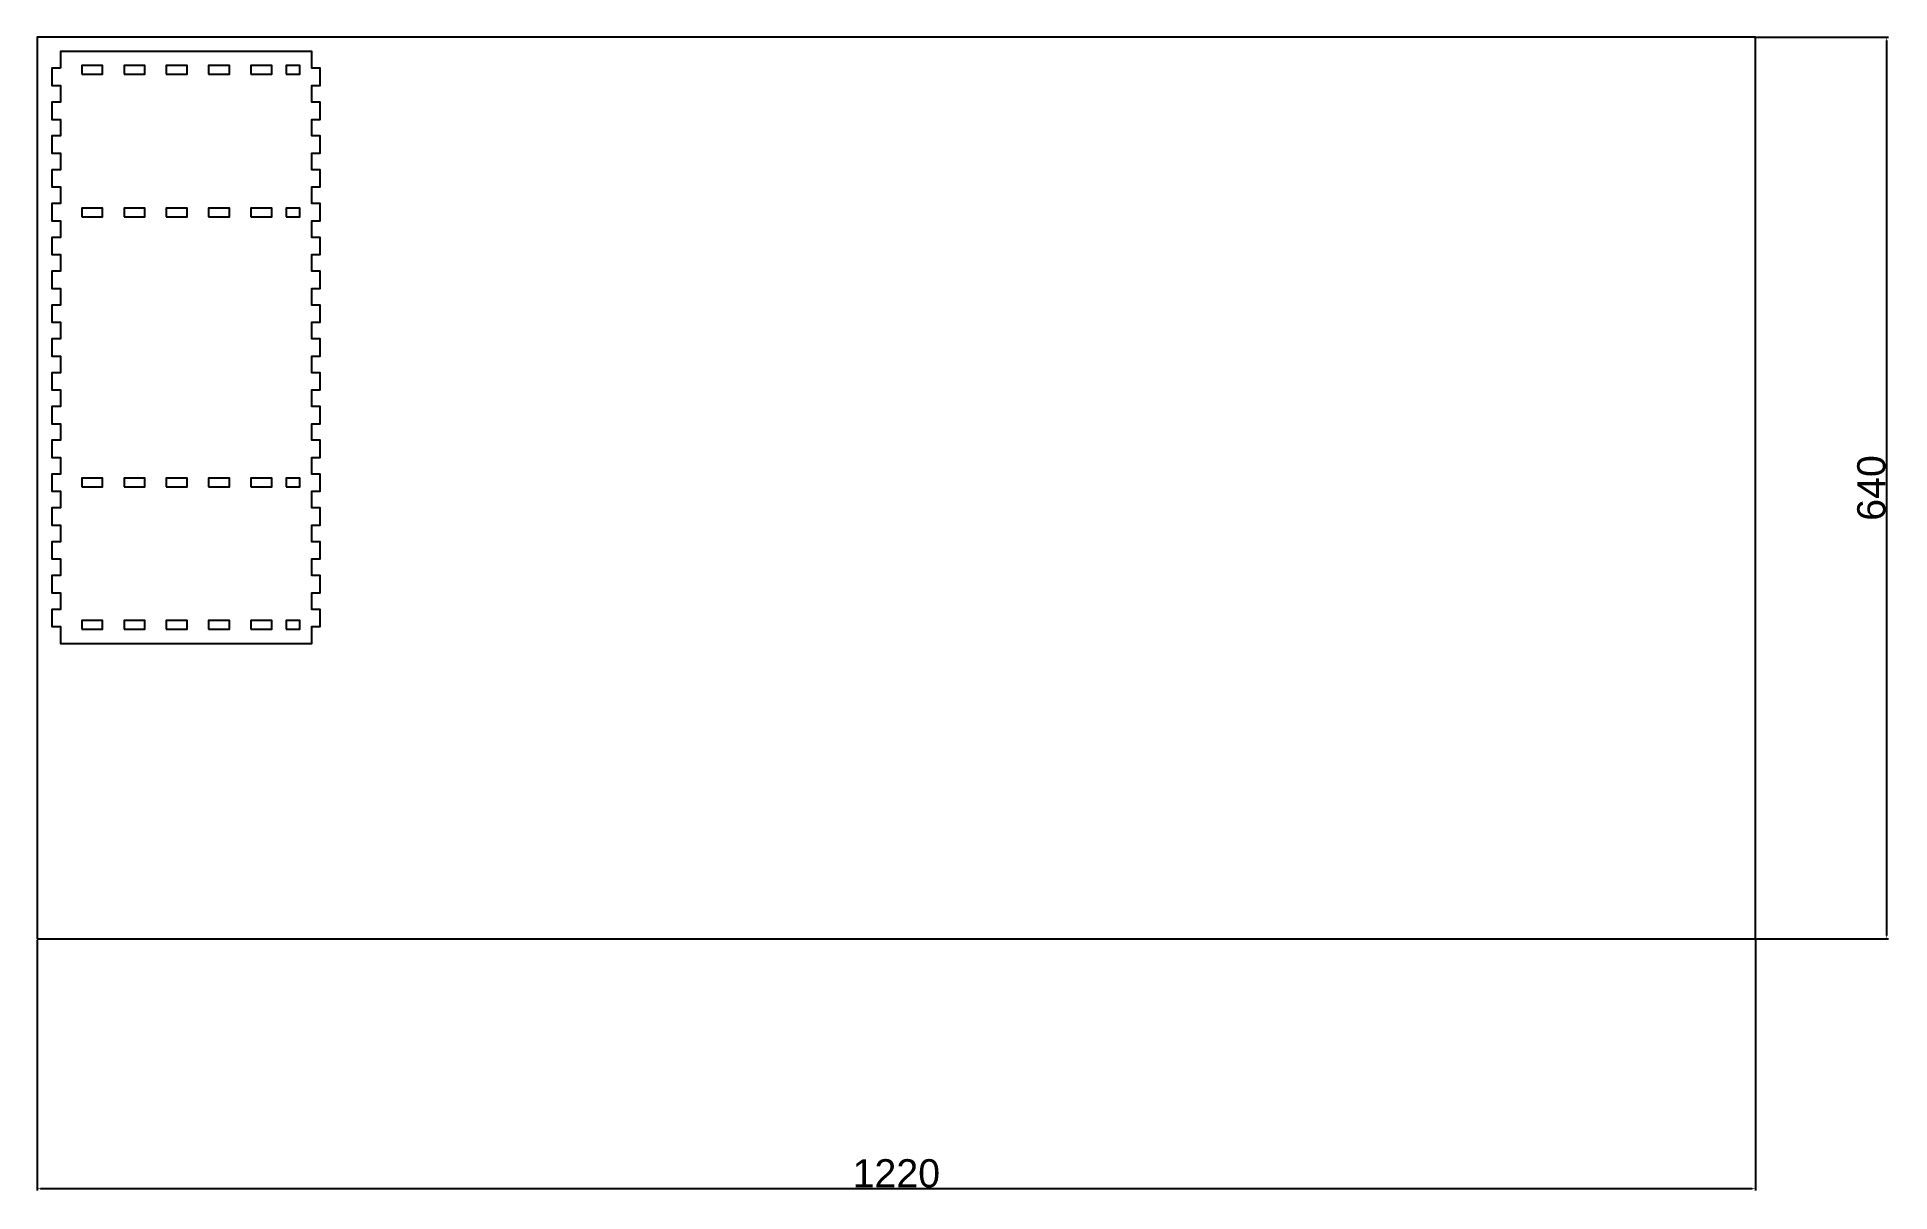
# Model space of a CAD drawing. Header units: millimetres. Extents: x 913 to 2228, y -16 to 804.
import ezdxf

# ---------------------------------------------------------------- set-up
doc = ezdxf.new("R2010")
doc.units = ezdxf.units.MM
doc.layers.get('0').update_dxf_attribs({"color": 5})
doc.layers.add('Holes', color=1, linetype='Continuous')
doc.layers.add('Notes', color=73, linetype='Continuous', plot=False)
doc.styles.get("Standard").update_dxf_attribs({"font": 'Arial.ttf'})
doc.dimstyles.new('ISO-25', dxfattribs={"dimtxt": 2.5, "dimasz": 2.5, "dimexe": 1.25, "dimexo": 0.625, "dimtad": 1, "dimdec": 3, "dimdsep": 46, "dimtxsty": 'Standard', "dimcen": 2.5, "dimadec": 0, "dimazin": 0, "dimtfac": 1, "dimtmove": 0, "dimatfit": 3, "dimfxl": 1, "dimarcsym": 0})

# ---------------------------------------------------------------- blocks, each defined once
blk = doc.blocks.new('Bottom Panel')
blk.add_lwpolyline([(408.2, 0), (408.2, 6), (396, 6), (396, 0), (384.2, 0), (384.2, 6), (372, 6), (372, 0), (360.2, 0), (360.2, 6), (348, 6), (348, 0), (336.2, 0), (336.2, 6), (324, 6), (324, 0), (312.2, 0), (312.2, 6), (300, 6), (300, 0), (288.2, 0), (288.2, 6), (276, 6), (276, 0), (264.2, 0), (264.2, 6), (252, 6), (252, 0), (240.2, 0), (240.2, 6), (228, 6), (228, 0), (216.2, 0), (216.2, 6), (204, 6), (204, 0), (192.2, 0), (192.2, 6), (180, 6), (180, 0), (168.2, 0), (168.2, 6), (156, 6), (156, 0), (144.2, 0), (144.2, 6), (132, 6), (132, 0), (120.2, 0), (120.2, 6), (108, 6), (108, 0), (96.2, 0), (96.2, 6), (84, 6), (84, 0), (72.2, 0), (72.2, 6), (60, 6), (60, 0), (48.2, 0), (48.2, 6), (36, 6), (36, 0), (24.2, 0), (24.2, 6), (12, 6), (12, 0), (0, 0), (0, -178.5), (12, -178.5), (12, -184.5), (24.2, -184.5), (24.2, -178.5), (36, -178.5), (36, -184.5), (48.2, -184.5), (48.2, -178.5), (60, -178.5), (60, -184.5), (72.2, -184.5), (72.2, -178.5), (84, -178.5), (84, -184.5), (96.2, -184.5), (96.2, -178.5), (108, -178.5), (108, -184.5), (120.2, -184.5), (120.2, -178.5), (132, -178.5), (132, -184.5), (144.2, -184.5), (144.2, -178.5), (156, -178.5), (156, -184.5), (168.2, -184.5), (168.2, -178.5), (180, -178.5), (180, -184.5), (192.2, -184.5), (192.2, -178.5), (204, -178.5), (204, -184.5), (216.2, -184.5), (216.2, -178.5), (228, -178.5), (228, -184.5), (240.2, -184.5), (240.2, -178.5), (252, -178.5), (252, -184.5), (264.2, -184.5), (264.2, -178.5), (276, -178.5), (276, -184.5), (288.2, -184.5), (288.2, -178.5), (300, -178.5), (300, -184.5), (312.2, -184.5), (312.2, -178.5), (324, -178.5), (324, -184.5), (336.2, -184.5), (336.2, -178.5), (348, -178.5), (348, -184.5), (360.2, -184.5), (360.2, -178.5), (372, -178.5), (372, -184.5), (384.2, -184.5), (384.2, -178.5), (396, -178.5), (396, -184.5), (408.2, -184.5), (408.2, -178.5), (420.2, -178.5), (420.2, 0)], close=True)
at = {"layer": 'Holes'}
for points in [[(10.1, -15.2), (10.1, -30), (16.2, -30), (16.2, -15.2)], [(111.3, -15.2), (111.3, -30), (117.4, -30), (117.4, -15.2)], [(302.8, -15.2), (302.8, -30), (308.9, -30), (308.9, -15.2)], [(404.1, -15.2), (404.1, -30), (410.2, -30), (410.2, -15.2)], [(10.1, -45.2), (10.1, -60), (16.2, -60), (16.2, -45.2)], [(111.3, -45.2), (111.3, -60), (117.4, -60), (117.4, -45.2)], [(302.8, -45.2), (302.8, -60), (308.9, -60), (308.9, -45.2)], [(404.1, -45.2), (404.1, -60), (410.2, -60), (410.2, -45.2)], [(10.1, -75.2), (10.1, -90), (16.2, -90), (16.2, -75.2)], [(111.3, -75.2), (111.3, -90), (117.4, -90), (117.4, -75.2)], [(302.8, -75.2), (302.8, -90), (308.9, -90), (308.9, -75.2)], [(404.1, -75.2), (404.1, -90), (410.2, -90), (410.2, -75.2)], [(10.1, -105.2), (10.1, -120), (16.2, -120), (16.2, -105.2)], [(111.3, -105.2), (111.3, -120), (117.4, -120), (117.4, -105.2)], [(302.8, -105.2), (302.8, -120), (308.9, -120), (308.9, -105.2)], [(404.1, -105.2), (404.1, -120), (410.2, -120), (410.2, -105.2)], [(10.1, -135.2), (10.1, -150), (16.2, -150), (16.2, -135.2)], [(111.3, -135.2), (111.3, -150), (117.4, -150), (117.4, -135.2)], [(302.8, -135.2), (302.8, -150), (308.9, -150), (308.9, -135.2)], [(404.1, -135.2), (404.1, -150), (410.2, -150), (410.2, -135.2)], [(10.1, -160.2), (10.1, -170), (16.2, -170), (16.2, -160.2)], [(111.3, -160.2), (111.3, -170), (117.4, -170), (117.4, -160.2)], [(302.8, -160.2), (302.8, -170), (308.9, -170), (308.9, -160.2)], [(404.1, -160.2), (404.1, -170), (410.2, -170), (410.2, -160.2)]]:
    blk.add_lwpolyline(points, close=True, dxfattribs=at)
blk = doc.blocks.new('*D2057')
at = {"layer": 'Defpoints', "color": 0}
for p in [(2132.8, 804), (2225.9, 804), (2132.8, 164)]:
    blk.add_point(p, dxfattribs=at)
at = {"layer": 'Notes', "color": 0, "lineweight": -2}
for p, q in [((2133.4, 804), (2227.2, 804)), ((2225.9, 166.5), (2225.9, 801.5)), ((2133.4, 164), (2227.2, 164))]:
    blk.add_line(p, q, dxfattribs=at)
at = {"layer": 'Notes', "color": 0}
for points in [[(2226.3, 801.5), (2225.5, 801.5), (2225.9, 804)], [(2225.5, 166.5), (2226.3, 166.5), (2225.9, 164)]]:
    blk.add_solid(points, dxfattribs=at)
at = {"layer": 'Notes', "color": 0, "insert": (2215.1, 484), "char_height": 20, "attachment_point": 5, "rotation": 90}
blk.add_mtext('640', dxfattribs=at)
blk = doc.blocks.new('*D2058')
at = {"layer": 'Defpoints', "color": 0}
for p in [(912.8, 164), (2132.8, 164), (912.8, -13.3)]:
    blk.add_point(p, dxfattribs=at)
at = {"layer": 'Notes', "color": 0, "lineweight": -2}
for p, q in [((912.8, 163.4), (912.8, -14.5)), ((2132.8, 163.4), (2132.8, -14.5)), ((2130.3, -13.3), (915.3, -13.3))]:
    blk.add_line(p, q, dxfattribs=at)
at = {"layer": 'Notes', "color": 0}
for points in [[(915.3, -12.9), (915.3, -13.7), (912.8, -13.3)], [(2130.3, -13.7), (2130.3, -12.9), (2132.8, -13.3)]]:
    blk.add_solid(points, dxfattribs=at)
at = {"layer": 'Notes', "color": 0, "insert": (1522.8, -2.5), "char_height": 20, "attachment_point": 5}
blk.add_mtext('1220', dxfattribs=at)

msp = doc.modelspace()

# ---------------------------------------------------------------- linework, layer by layer
at = {"layer": 'Notes'}
msp.add_lwpolyline([(912.7841, 164.0354), (2132.7841, 164.0354), (2132.7841, 804.0354), (912.7841, 804.0354)], close=True, dxfattribs=at)

# ---------------------------------------------------------------- block references
at = {"rotation": 90}
msp.add_blockref('Bottom Panel', (929.3593, 373.6493), dxfattribs=at)

# ---------------------------------------------------------------- dimensions: what is measured, and where the dimension line sits
at = {"layer": 'Notes'}
for base, p2, angle, picture, middle in [((2225.9114, 804.0354), (2132.7841, 804.0354), 90, '*D2057', (2215.0818, 484.0354)), ((912.7841, -13.292), (912.7841, 164.0354), 180, '*D2058', (1522.7841, -2.4624))]:
    dim = msp.add_linear_dim(base=base, p1=(2132.7841, 164.0354), p2=p2, angle=angle, dimstyle='ISO-25', override={"dimtxt": 20}, dxfattribs=at)
    dim.commit()
    dim.dimension.update_dxf_attribs({"geometry": picture, "text_midpoint": middle})

doc.saveas('drawing.dxf')
